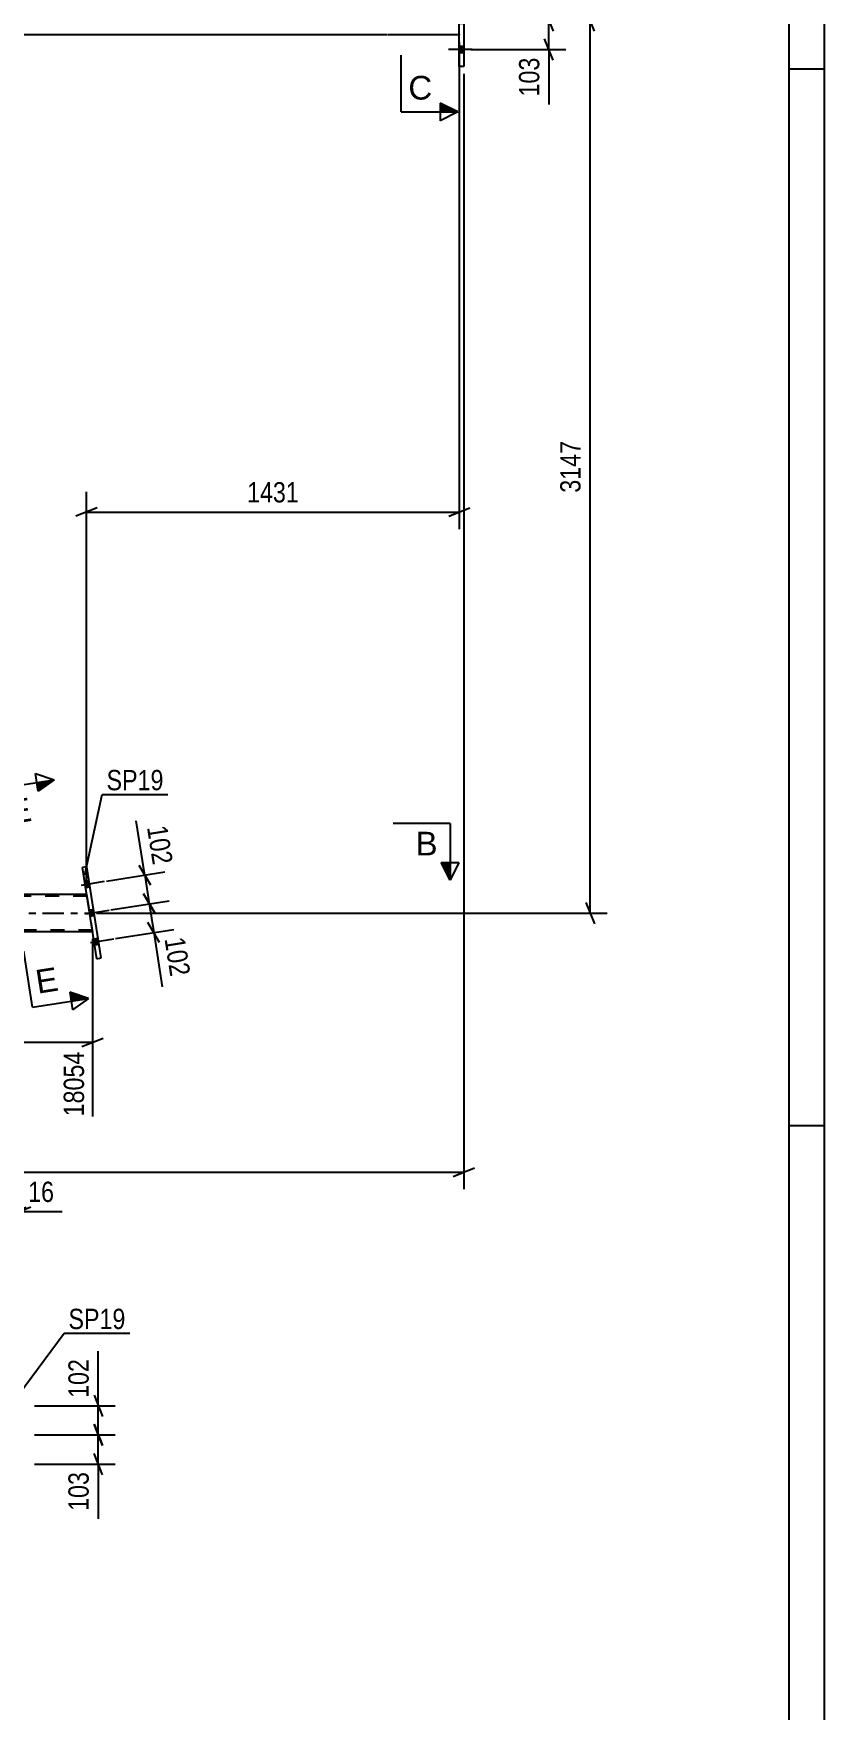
# Model space of a CAD drawing. Header units: millimetres. Extents: x 0 to 841, y 0 to 594.
# Drawn here: x 729.5 to 841, y 215.6 to 452 of the extents above; entities that cross this region are included whole.
import ezdxf

# ---------------------------------------------------------------- set-up
doc = ezdxf.new("R2010")
doc.units = ezdxf.units.MM
doc.linetypes.add('DXK_LINE_DOT2', pattern=[3.9198, 1.9599, -1.9599])
doc.linetypes.add('DXK_LINE_DOT3', pattern=[5.9187, 2.979, -0.9799, 0.9799, -0.9799])
doc.styles.add('Arial', font='ARIAL.TTF', dxfattribs={"height": 0.2})
doc.styles.add('Arial Narrow', font='ARIALN.TTF', dxfattribs={"height": 0.2})

# ---------------------------------------------------------------- blocks, each defined once
blk = doc.blocks.new('Unknown-318933943-1135')
at = {"color": 5, "linetype": 'Continuous'}
for p, q in [((841, 0), (841, 594)), ((836, 5), (836, 589)), ((841, 447), (836, 447)), ((841, 298), (836, 298))]:
    blk.add_line(p, q, dxfattribs=at)
blk = doc.blocks.new('Part-318933943-5042 - 4933')
at = {"color": 2, "linetype": 'Continuous'}
for p, q in [((789.51, 447.36), (789.51, 460.36)), ((789.51, 460.36), (790.15, 460.36)), ((790.15, 460.36), (790.15, 447.36)), ((790.15, 447.36), (789.51, 447.36))]:
    blk.add_line(p, q, dxfattribs=at)
blk = doc.blocks.new('Part-318933943-5047 - 4933')
at = {"color": 2, "linetype": 'Continuous'}
for p, q in [((737, 334.52), (736.37, 334.42)), ((738.38, 321.58), (736.37, 334.42)), ((739.01, 321.68), (737, 334.52)), ((738.38, 321.58), (739.01, 321.68))]:
    blk.add_line(p, q, dxfattribs=at)
blk = doc.blocks.new('Bolt-318933943-5089 - 4933')
at = {"linetype": 'Continuous'}
for points in [[(789.51, 458.4), (789.51, 457.52), (790.15, 457.52), (790.15, 458.4)], [(789.51, 458.4), (789.51, 457.52), (790.15, 457.52), (790.15, 458.4)], [(789.51, 458.4), (789.51, 457.52), (790.15, 457.52), (790.15, 458.4)], [(789.51, 454.3), (789.51, 453.42), (790.15, 453.42), (790.15, 454.3)], [(789.51, 454.3), (789.51, 453.42), (790.15, 453.42), (790.15, 454.3)], [(789.51, 450.2), (789.51, 449.32), (790.15, 449.32), (790.15, 450.2)], [(789.51, 450.2), (789.51, 449.32), (790.15, 449.32), (790.15, 450.2)], [(789.51, 450.2), (789.51, 449.32), (790.15, 449.32), (790.15, 450.2)]]:
    blk.add_hatch(color=1, dxfattribs=at).paths.add_polyline_path(points)
at = {"color": 1, "linetype": 'Continuous'}
for p, q in [((791.31, 457.96), (787.99, 457.96)), ((791.31, 457.96), (787.99, 457.96)), ((791.31, 457.96), (787.99, 457.96)), ((790.15, 458.4), (789.51, 458.4)), ((790.15, 458.4), (789.51, 458.4)), ((790.15, 458.4), (789.51, 458.4)), ((790.15, 457.52), (789.51, 457.52)), ((790.15, 457.52), (789.51, 457.52)), ((790.15, 457.52), (789.51, 457.52)), ((790.15, 454.3), (789.51, 454.3)), ((790.15, 454.3), (789.51, 454.3)), ((791.31, 453.86), (787.99, 453.86)), ((791.31, 453.86), (787.99, 453.86)), ((790.15, 453.42), (789.51, 453.42)), ((790.15, 453.42), (789.51, 453.42)), ((791.31, 449.76), (787.99, 449.76)), ((791.31, 449.76), (787.99, 449.76)), ((791.31, 449.76), (787.99, 449.76)), ((790.15, 450.2), (789.51, 450.2)), ((790.15, 450.2), (789.51, 450.2)), ((790.15, 450.2), (789.51, 450.2)), ((790.15, 449.32), (789.51, 449.32)), ((790.15, 449.32), (789.51, 449.32)), ((790.15, 449.32), (789.51, 449.32))]:
    blk.add_line(p, q, dxfattribs=at)
blk = doc.blocks.new('Bolt-318933943-5278 - 4933')
at = {"linetype": 'Continuous'}
for points in [[(737.44, 331.72), (737.3, 332.59), (736.67, 332.49), (736.81, 331.62)], [(737.44, 331.72), (737.3, 332.59), (736.67, 332.49), (736.81, 331.62)], [(737.44, 331.72), (737.3, 332.59), (736.67, 332.49), (736.81, 331.62)], [(738.07, 327.67), (737.94, 328.54), (737.31, 328.44), (737.44, 327.57)], [(738.07, 327.67), (737.94, 328.54), (737.31, 328.44), (737.44, 327.57)], [(738.71, 323.62), (738.57, 324.48), (737.94, 324.39), (738.08, 323.52)], [(738.71, 323.62), (738.57, 324.48), (737.94, 324.39), (738.08, 323.52)], [(738.71, 323.62), (738.57, 324.48), (737.94, 324.39), (738.08, 323.52)]]:
    blk.add_hatch(color=1, dxfattribs=at).paths.add_polyline_path(points)
at = {"color": 1, "linetype": 'Continuous'}
for p, q in [((736.22, 331.97), (739.5, 332.49)), ((736.22, 331.97), (739.5, 332.49)), ((736.22, 331.97), (739.5, 332.49)), ((736.67, 332.49), (737.3, 332.59)), ((736.67, 332.49), (737.3, 332.59)), ((736.67, 332.49), (737.3, 332.59)), ((736.81, 331.62), (737.44, 331.72)), ((736.81, 331.62), (737.44, 331.72)), ((736.81, 331.62), (737.44, 331.72)), ((736.86, 327.92), (740.14, 328.44)), ((736.86, 327.92), (740.14, 328.44)), ((737.31, 328.44), (737.94, 328.54)), ((737.31, 328.44), (737.94, 328.54)), ((737.44, 327.57), (738.07, 327.67)), ((737.44, 327.57), (738.07, 327.67)), ((737.5, 323.87), (740.78, 324.39)), ((737.5, 323.87), (740.78, 324.39)), ((737.5, 323.87), (740.78, 324.39)), ((737.94, 324.39), (738.57, 324.48)), ((737.94, 324.39), (738.57, 324.48)), ((737.94, 324.39), (738.57, 324.48)), ((738.08, 323.52), (738.71, 323.62)), ((738.08, 323.52), (738.71, 323.62)), ((738.08, 323.52), (738.71, 323.62))]:
    blk.add_line(p, q, dxfattribs=at)
blk = doc.blocks.new('Part-318933943-5313 - 4933')
at = {"color": 7, "linetype": 'DXK_LINE_DOT2'}
blk.add_line((789.51, 455.86), (789.51, 451.86), dxfattribs=at)
at = {"color": 2, "linetype": 'Continuous'}
for p, q in [((779.29, 451.86), (727.29, 451.86)), ((789.51, 451.86), (779.39, 451.86))]:
    blk.add_line(p, q, dxfattribs=at)
blk = doc.blocks.new('Part-318933943-5375 - 4933')
at = {"color": 7, "linetype": 'DXK_LINE_DOT2'}
for p, q in [((737, 330.4), (61.94, 330.4)), ((736.96, 330.64), (737.79, 325.36)), ((737.75, 325.6), (61.94, 325.6))]:
    blk.add_line(p, q, dxfattribs=at)
at = {"color": 2, "linetype": 'Continuous'}
for p, q in [((736.96, 330.64), (602.49, 330.64)), ((737.79, 325.36), (602.49, 325.36))]:
    blk.add_line(p, q, dxfattribs=at)
at = {"color": 7, "linetype": 'DXK_LINE_DOT3'}
blk.add_line((61.94, 328), (737.37, 328), dxfattribs=at)
blk = doc.blocks.new('StraightDimension-318933943-29958 - 2681')
at = {"color": 7, "linetype": 'Continuous'}
for p, q in [((726.95, 261.93), (726.95, 288.78)), ((727.59, 261.93), (727.59, 288.78)), ((725.45, 285.33), (728.45, 286.53)), ((729.09, 286.53), (726.09, 285.33)), ((726.95, 285.93), (727.59, 285.93))]:
    blk.add_line(p, q, dxfattribs=at)
at = {"color": 0}
blk.add_wipeout([(732.97, 286.68), (732.97, 290.88), (728.11, 290.88), (728.11, 286.68)], dxfattribs=at)
at = {"color": 7, "linetype": 'Continuous'}
blk.add_line((727.59, 285.93), (733.49, 285.93), dxfattribs=at)
blk.add_line((727.59, 285.93), (733.49, 285.93), dxfattribs=at)
at = {"color": 3, "style": 'Arial Narrow'}
blk.add_text('16', height=2.863, dxfattribs=at).set_placement((728.71, 287.28))
blk = doc.blocks.new('StraightDimension-318933943-31949 - 2681')
at = {"color": 7, "linetype": 'Continuous'}
for p, q in [((729.6, 258.53), (741, 258.53)), ((738, 260.03), (739.2, 257.03)), ((738.6, 254.43), (738.6, 258.53)), ((739.2, 252.93), (738, 255.93)), ((729.6, 254.43), (741, 254.43))]:
    blk.add_line(p, q, dxfattribs=at)
at = {"color": 0}
blk.add_wipeout([(737.85, 265.73), (733.65, 265.73), (733.65, 259.05), (737.85, 259.05)], dxfattribs=at)
at = {"color": 7, "linetype": 'Continuous'}
blk.add_line((738.6, 258.53), (738.6, 266.26), dxfattribs=at)
blk.add_line((738.6, 258.53), (738.6, 266.26), dxfattribs=at)
at = {"color": 3, "style": 'Arial Narrow'}
blk.add_text('102', height=2.863, rotation=90.0002, dxfattribs=at).set_placement((737.25, 259.65))
blk = doc.blocks.new('StraightDimension-318933943-31950 - 2681')
at = {"color": 7, "linetype": 'Continuous'}
for p, q in [((738, 255.93), (739.2, 252.93)), ((729.6, 254.43), (741, 254.43)), ((738.6, 250.33), (738.6, 254.43)), ((739.2, 248.83), (738, 251.83)), ((729.6, 250.33), (741, 250.33))]:
    blk.add_line(p, q, dxfattribs=at)
at = {"color": 0}
blk.add_wipeout([(737.85, 249.8), (733.65, 249.8), (733.65, 243.12), (737.85, 243.12)], dxfattribs=at)
at = {"color": 7, "linetype": 'Continuous'}
blk.add_line((738.6, 250.33), (738.6, 242.59), dxfattribs=at)
blk.add_line((738.6, 250.33), (738.6, 242.59), dxfattribs=at)
at = {"color": 3, "style": 'Arial Narrow'}
blk.add_text('103', height=2.863, rotation=90.0002, dxfattribs=at).set_placement((737.25, 243.72))
blk = doc.blocks.new('StraightDimension-318933943-29385 - 4933')
at = {"color": 7, "linetype": 'Continuous'}
for p, q in [((683.17, 329.64), (683.17, 299.35)), ((737.79, 324.36), (737.79, 299.35)), ((684.67, 310.39), (681.67, 309.19)), ((683.17, 309.79), (737.79, 309.79)), ((736.29, 309.19), (739.29, 310.39))]:
    blk.add_line(p, q, dxfattribs=at)
at = {"color": 0}
blk.add_wipeout([(714.73, 310.54), (714.73, 314.74), (706.22, 314.74), (706.22, 310.54)], dxfattribs=at)
at = {"color": 0, "linetype": 'Continuous'}
blk.add_wipeout([(737.19, 309.09), (732.99, 309.09), (732.99, 298.75), (737.19, 298.75)], dxfattribs=at)
at = {"color": 3, "style": 'Arial Narrow'}
blk.add_text('1366', height=2.863, dxfattribs=at).set_placement((706.82, 311.14))
at = {"color": 3, "linetype": 'Continuous', "style": 'Arial Narrow'}
blk.add_text('18054', height=2.863, rotation=90.0002, dxfattribs=at).set_placement((736.59, 299.35))
blk = doc.blocks.new('StraightDimension-318933943-28755 - 4933')
at = {"color": 7, "linetype": 'Continuous'}
for p, q in [((789.51, 450.86), (789.51, 382.16)), ((736.96, 331.64), (736.96, 387.41)), ((738.46, 385.16), (735.46, 383.96)), ((736.96, 384.56), (789.51, 384.56)), ((788.01, 383.96), (791.01, 385.16))]:
    blk.add_line(p, q, dxfattribs=at)
at = {"color": 0}
blk.add_wipeout([(767.49, 385.31), (767.49, 389.51), (758.98, 389.51), (758.98, 385.31)], dxfattribs=at)
at = {"color": 3, "style": 'Arial Narrow'}
blk.add_text('1431', height=2.863, dxfattribs=at).set_placement((759.58, 385.91))
blk = doc.blocks.new('StraightDimension-318933943-5428 - 4933')
at = {"color": 7, "linetype": 'Continuous'}
for p, q in [((734.88, 451.86), (676.97, 451.86)), ((680.42, 450.36), (679.22, 453.36)), ((679.82, 330.64), (679.82, 451.86)), ((679.22, 332.14), (680.42, 329.14)), ((706.63, 330.64), (676.97, 330.64))]:
    blk.add_line(p, q, dxfattribs=at)
at = {"color": 0}
blk.add_wipeout([(679.07, 395.51), (674.87, 395.51), (674.87, 386.99), (679.07, 386.99)], dxfattribs=at)
at = {"color": 3, "style": 'Arial Narrow'}
blk.add_text('3031', height=2.863, rotation=90.0002, dxfattribs=at).set_placement((678.47, 387.6))
blk = doc.blocks.new('StraightDimension-318933943-5720 - 4933')
at = {"color": 7, "linetype": 'Continuous'}
for p, q in [((808.55, 452.36), (807.35, 455.36)), ((790.51, 453.86), (810.35, 453.86)), ((807.95, 328), (807.95, 453.86)), ((807.35, 329.5), (808.55, 326.5)), ((738.37, 328), (810.35, 328))]:
    blk.add_line(p, q, dxfattribs=at)
at = {"color": 0}
blk.add_wipeout([(807.2, 395.19), (803, 395.19), (803, 386.67), (807.2, 386.67)], dxfattribs=at)
at = {"color": 3, "style": 'Arial Narrow'}
blk.add_text('3147', height=2.863, rotation=90.0002, dxfattribs=at).set_placement((806.6, 387.28))
blk = doc.blocks.new('StraightDimension-318933943-6041 - 4933')
at = {"color": 7, "linetype": 'Continuous'}
for p, q in [((801.54, 455.36), (802.74, 452.36)), ((791.15, 453.86), (804.54, 453.86)), ((802.14, 449.76), (802.14, 453.86)), ((791.15, 449.76), (804.54, 449.76)), ((802.74, 448.26), (801.54, 451.26))]:
    blk.add_line(p, q, dxfattribs=at)
at = {"color": 0}
blk.add_wipeout([(801.39, 449.24), (797.19, 449.24), (797.19, 442.55), (801.39, 442.55)], dxfattribs=at)
at = {"color": 7, "linetype": 'Continuous'}
blk.add_line((802.14, 449.76), (802.14, 442.03), dxfattribs=at)
blk.add_line((802.14, 449.76), (802.14, 442.03), dxfattribs=at)
at = {"color": 3, "style": 'Arial Narrow'}
blk.add_text('103', height=2.863, rotation=90.0002, dxfattribs=at).set_placement((800.79, 443.15))
blk = doc.blocks.new('StraightDimension-318933943-28809 - 4933')
at = {"color": 7, "linetype": 'Continuous'}
for p, q in [((740.38, 328.47), (748.6, 329.76)), ((744.96, 330.71), (746.61, 327.93)), ((745.79, 329.32), (746.42, 325.27)), ((747.25, 323.88), (745.6, 326.66)), ((741.01, 324.42), (749.24, 325.71))]:
    blk.add_line(p, q, dxfattribs=at)
at = {"color": 0}
blk.add_wipeout([(748.28, 318.27), (752.43, 318.92), (751.4, 325.52), (747.25, 324.87)], dxfattribs=at)
at = {"color": 7, "linetype": 'Continuous'}
blk.add_line((746.42, 325.27), (747.62, 317.63), dxfattribs=at)
blk.add_line((746.42, 325.27), (747.62, 317.63), dxfattribs=at)
at = {"color": 3, "style": 'Arial Narrow'}
blk.add_text('102', height=2.863, rotation=-81.0735, dxfattribs=at).set_placement((747.93, 324.37))
blk = doc.blocks.new('StraightDimension-318933943-28810 - 4933')
at = {"color": 7, "linetype": 'Continuous'}
for p, q in [((739.74, 332.52), (747.97, 333.81)), ((744.33, 334.76), (745.98, 331.98)), ((745.15, 333.37), (745.79, 329.32)), ((740.38, 328.47), (748.6, 329.76)), ((746.61, 327.93), (744.96, 330.71))]:
    blk.add_line(p, q, dxfattribs=at)
at = {"color": 0}
blk.add_wipeout([(745.81, 334.01), (749.96, 334.66), (748.92, 341.26), (744.77, 340.61)], dxfattribs=at)
at = {"color": 7, "linetype": 'Continuous'}
blk.add_line((745.15, 333.37), (743.95, 341.01), dxfattribs=at)
blk.add_line((745.15, 333.37), (743.95, 341.01), dxfattribs=at)
at = {"color": 3, "style": 'Arial Narrow'}
blk.add_text('102', height=2.863, rotation=-81.0735, dxfattribs=at).set_placement((745.46, 340.11))
blk = doc.blocks.new('StraightDimension-318933943-29684 - 4933')
at = {"color": 7, "linetype": 'Continuous'}
for p, q in [((790.15, 446.36), (790.15, 289.07)), ((51.08, 291.47), (790.15, 291.47)), ((788.65, 290.87), (791.65, 292.07))]:
    blk.add_line(p, q, dxfattribs=at)
blk = doc.blocks.new('Mark-318933943-31957 - 2681')
at = {"color": 0}
blk.add_wipeout([(742.44, 269.36), (742.44, 272.36), (734.4, 272.36), (734.4, 269.36)], dxfattribs=at)
blk.add_wipeout([(742.44, 269.36), (742.44, 272.36), (734.4, 272.36), (734.4, 269.36)], dxfattribs=at)
at = {"color": 30, "linetype": 'Continuous'}
for p, q in [((727.22, 259.89), (733.8, 268.76)), ((733.8, 268.76), (743.04, 268.76))]:
    blk.add_line(p, q, dxfattribs=at)
at = {"color": 3, "style": 'Arial Narrow'}
blk.add_text('SP19', height=2.863, dxfattribs=at).set_placement((734.4, 269.36))
blk = doc.blocks.new('Mark-318933943-5043 - 4933')
at = {"color": 0}
blk.add_wipeout([(747.81, 345.33), (747.81, 348.33), (739.77, 348.33), (739.77, 345.33)], dxfattribs=at)
blk.add_wipeout([(747.81, 345.33), (747.81, 348.33), (739.77, 348.33), (739.77, 345.33)], dxfattribs=at)
at = {"color": 30, "linetype": 'Continuous'}
for p, q in [((736.69, 333.4), (739.17, 344.73)), ((739.17, 344.73), (748.41, 344.73))]:
    blk.add_line(p, q, dxfattribs=at)
at = {"color": 3, "style": 'Arial Narrow'}
blk.add_text('SP19', height=2.863, dxfattribs=at).set_placement((739.77, 345.33))
blk = doc.blocks.new('SectionMark-318933943-6470 - 4933')
at = {"color": 6, "linetype": 'Continuous'}
for p in [(788.2, 340.64), (789.45, 335.14)]:
    blk.add_line(p, (788.2, 332.64), dxfattribs=at)
at = {"color": 0, "linetype": 'Continuous'}
blk.add_wipeout([(786.45, 336.14), (786.45, 339.64), (783.34, 339.64), (783.34, 336.14)], dxfattribs=at)
at = {"linetype": 'Continuous'}
blk.add_hatch(color=6, dxfattribs=at).paths.add_polyline_path([(786.95, 335.14), (788.2, 335.14), (788.2, 332.64)])
at = {"color": 6, "linetype": 'Continuous'}
for p, q in [((788.2, 340.64), (780.2, 340.64)), ((786.95, 335.14), (789.45, 335.14)), ((788.2, 332.64), (786.95, 335.14))]:
    blk.add_line(p, q, dxfattribs=at)
at = {"color": 3, "linetype": 'Continuous', "style": 'Arial'}
blk.add_text('B', height=3.34, dxfattribs=at).set_placement((783.34, 336.14))
blk = doc.blocks.new('SectionMark-318933943-6476 - 4933')
at = {"color": 6, "linetype": 'Continuous'}
for p, q in [((786.82, 468.55), (789.32, 467.3)), ((781.32, 467.3), (789.32, 467.3)), ((781.32, 440.96), (789.32, 440.96)), ((789.32, 440.96), (786.82, 439.71))]:
    blk.add_line(p, q, dxfattribs=at)
at = {"color": 0, "linetype": 'Continuous'}
for points in [[(785.69, 462.05), (785.69, 465.55), (782.32, 465.55), (782.32, 462.05)], [(785.69, 442.71), (785.69, 446.21), (782.32, 446.21), (782.32, 442.71)]]:
    blk.add_wipeout(points, dxfattribs=at)
at = {"linetype": 'Continuous'}
for points in [[(786.82, 466.05), (786.82, 467.3), (789.32, 467.3)], [(786.82, 440.96), (786.82, 442.21), (789.32, 440.96)]]:
    blk.add_hatch(color=6, dxfattribs=at).paths.add_polyline_path(points)
at = {"color": 6, "linetype": 'Continuous'}
for p, q in [((786.82, 466.05), (786.82, 468.55)), ((781.32, 467.3), (781.32, 459.3)), ((789.32, 467.3), (786.82, 466.05)), ((781.32, 440.96), (781.32, 448.96)), ((789.32, 440.96), (786.82, 442.21)), ((786.82, 442.21), (786.82, 439.71))]:
    blk.add_line(p, q, dxfattribs=at)
at = {"color": 3, "linetype": 'Continuous', "style": 'Arial'}
for p in [(782.32, 462.05), (782.32, 442.71)]:
    blk.add_text('C', height=3.34, dxfattribs=at).set_placement(p)
blk = doc.blocks.new('SectionMark-318933943-31527 - 4933')
at = {"linetype": 'Continuous'}
blk.add_hatch(color=6, dxfattribs=at).paths.add_polyline_path([(734.77, 315.6), (734.57, 316.84), (737.24, 315.99)])
at = {"color": 6, "linetype": 'Continuous'}
for p, q in [((729.73, 347.67), (732.39, 346.82)), ((737.24, 315.99), (734.57, 316.84)), ((734.57, 316.84), (734.96, 314.37)), ((737.24, 315.99), (734.96, 314.37))]:
    blk.add_line(p, q, dxfattribs=at)
at = {"color": 0, "linetype": 'Continuous'}
for points in [[(729.37, 341.03), (728.82, 344.49), (725.75, 344.01), (726.29, 340.55)], [(733.12, 317.12), (732.58, 320.57), (729.51, 320.09), (730.05, 316.63)]]:
    blk.add_wipeout(points, dxfattribs=at)
at = {"linetype": 'Continuous'}
blk.add_hatch(color=6, dxfattribs=at).paths.add_polyline_path([(730.12, 345.2), (729.92, 346.44), (732.39, 346.82)])
at = {"color": 6, "linetype": 'Continuous'}
for p, q in [((730.12, 345.2), (729.73, 347.67)), ((724.49, 345.58), (732.39, 346.82)), ((724.49, 345.58), (725.73, 337.68)), ((732.39, 346.82), (730.12, 345.2)), ((729.33, 314.75), (728.09, 322.65)), ((729.33, 314.75), (737.24, 315.99))]:
    blk.add_line(p, q, dxfattribs=at)
at = {"color": 3, "linetype": 'Continuous', "style": 'Arial'}
for p in [(726.29, 340.55), (730.05, 316.63)]:
    blk.add_text('E', height=3.34, rotation=8.921, dxfattribs=at).set_placement(p)

msp = doc.modelspace()

# ---------------------------------------------------------------- block references
for name in ['Unknown-318933943-1135', 'Part-318933943-5042 - 4933', 'Bolt-318933943-5089 - 4933', 'Part-318933943-5313 - 4933', 'Part-318933943-5047 - 4933', 'Bolt-318933943-5278 - 4933', 'Part-318933943-5375 - 4933']:
    msp.add_blockref(name, (0, 0))

# ---------------------------------------------------------------- next in the draw order: block references
for name in ['StraightDimension-318933943-28755 - 4933', 'StraightDimension-318933943-29385 - 4933', 'StraightDimension-318933943-29958 - 2681']:
    msp.add_blockref(name, (0, 0))

# ---------------------------------------------------------------- next in the draw order: block references
for name in ['StraightDimension-318933943-5720 - 4933', 'StraightDimension-318933943-5428 - 4933', 'StraightDimension-318933943-31949 - 2681']:
    msp.add_blockref(name, (0, 0))

# ---------------------------------------------------------------- next in the draw order: block references
for name in ['StraightDimension-318933943-6041 - 4933', 'StraightDimension-318933943-28809 - 4933', 'Mark-318933943-31957 - 2681', 'StraightDimension-318933943-31950 - 2681']:
    msp.add_blockref(name, (0, 0))

# ---------------------------------------------------------------- next in the draw order: block references
msp.add_blockref('StraightDimension-318933943-28810 - 4933', (0, 0))

# ---------------------------------------------------------------- next in the draw order: block references
msp.add_blockref('StraightDimension-318933943-29684 - 4933', (0, 0))

# ---------------------------------------------------------------- next in the draw order: block references
for name in ['SectionMark-318933943-6476 - 4933', 'Mark-318933943-5043 - 4933']:
    msp.add_blockref(name, (0, 0))

# ---------------------------------------------------------------- next in the draw order: block references
msp.add_blockref('SectionMark-318933943-6470 - 4933', (0, 0))

# ---------------------------------------------------------------- next in the draw order: block references
msp.add_blockref('SectionMark-318933943-31527 - 4933', (0, 0))

doc.saveas('drawing.dxf')
